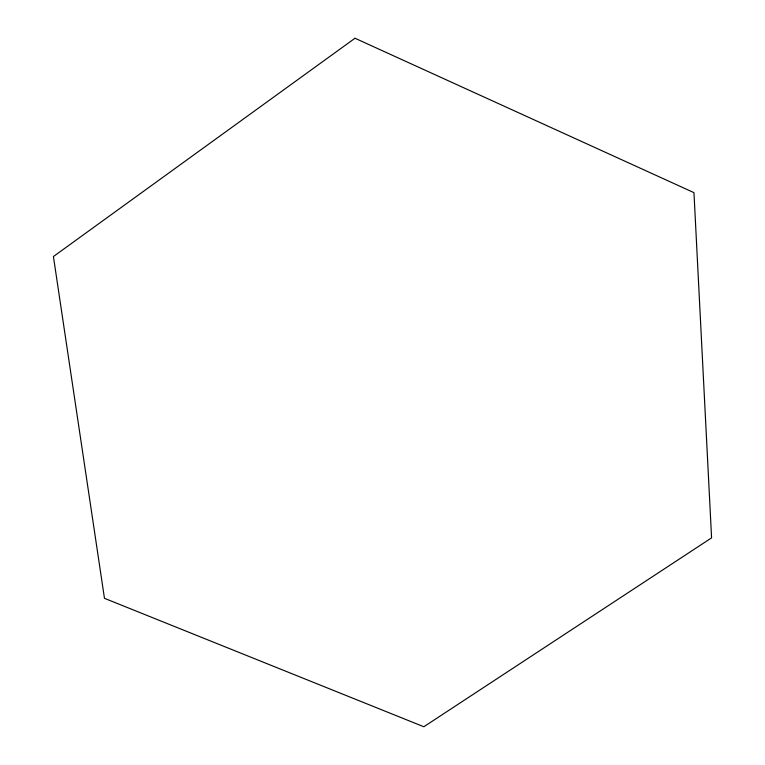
<?xml version="1.0" encoding="UTF-8"?>
<svg xmlns="http://www.w3.org/2000/svg" width="765" height="765" viewBox="0 0 765 765"><rect width="100%" height="100%" fill="white"/><g stroke="black" fill="none" stroke-linecap="round" stroke-linejoin="round"><path stroke-width="1.15" d="M354.998 38.25L53.416 256.533L104.47 598.326L423.839 726.75L711.584 537.872L693.96 192.646L354.998 38.25"/></g></svg>
